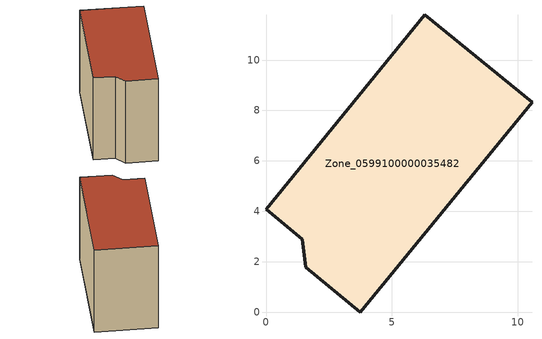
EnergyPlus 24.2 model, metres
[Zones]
Zone_0599100000035482
 floor ground (C_G): 1.57,1.78 1.43,2.89 0,4.08 6.31,11.79 10.56,8.32 3.75,0 z0
 wall outside (C_F): 1.43,2.89 1.57,1.78 3.75,0 10.56,8.32 6.31,11.79 0,4.08 1.43,2.89 z0:8.56
 roof outside (C_R): 6.31,11.79 0,4.08 1.43,2.89 1.57,1.78 3.75,0 10.56,8.32 z8.56
[BUILDING]
Pand.0599100000035482: North Axis=0; Terrain=City; Loads Convergence Tolerance Value=0.04; Temperature Convergence Tolerance Value=0.4; Solar Distribution=FullExterior; Maximum Number of Warmup Days=25; Minimum Number of Warmup Days=1
[Site:Location]
Rotterdam.The.Hague.AP_ZH_NLD Design_Conditions: Latitude=51.96; Longitude=4.45; Time Zone=1; Elevation=-4.5
[SITE:GROUNDTEMPERATURE:BUILDINGSURFACE]
18, 18, 18, 18, 18, 18, 18, 18, 18, 18, 18, 18
[MATERIAL] Thermal Absorptance=0.9; Solar Absorptance=0.7; Visible Absorptance=0.7
Name | Roughness | Thickness | Conductivity | Density | Specific Heat
G.TI.1946 | MediumSmooth | 0.15 | 1 | 540 | 1210
F.TI.1946 | Rough | 0.3 | 0.857143 | 1920 | 840
R.TI.1946 | MediumRough | 0.2 | 0.1 | 1500 | 1000
[CONSTRUCTION]
C_G: G.TI.1946
C_F: F.TI.1946
C_R: R.TI.1946
[ZONE]
Zone_0599100000035482: Type=1; Multiplier=1; Ceiling Height=Autocalculate; Volume=Autocalculate; Floor Area=autocalculate; Part of Total Floor Area=Yes
[ZONEINFILTRATION:DESIGNFLOWRATE]
Infil_Zone_0599100000035482: Zone or ZoneList or Space or SpaceList=Zone_0599100000035482; Schedule=AlwaysOn; Design Flow Rate Calculation Method=Flow/Area; Flow Rate per Floor Area=0.003; Constant Term Coefficient=1; Temperature Term Coefficient=0; Velocity Term Coefficient=0; Velocity Squared Term Coefficient=0
[HVACTEMPLATE:ZONE:IDEALLOADSAIRSYSTEM]
Zone_0599100000035482: Maximum Heating Supply Air Temperature=50; Minimum Cooling Supply Air Temperature=13; Maximum Heating Supply Air Humidity Ratio=0.0156; Minimum Cooling Supply Air Humidity Ratio=0.0077; Heating Limit=NoLimit; Cooling Limit=NoLimit; Dehumidification Control Type=ConstantSensibleHeatRatio; Cooling Sensible Heat Ratio=0.7; Dehumidification Setpoint=60; Humidification Control Type=None; Humidification Setpoint=30; Outdoor Air Method=None; Outdoor Air Flow Rate per Person=0.00944; Outdoor Air Flow Rate per Zone Floor Area=0; Outdoor Air Flow Rate per Zone=0; Demand Controlled Ventilation Type=None; Outdoor Air Economizer Type=NoEconomizer; Heat Recovery Type=None; Sensible Heat Recovery Effectiveness=0.7; Latent Heat Recovery Effectiveness=0.65
[ZONECONTROL:THERMOSTAT]
ThermostatControl_Zone_0599100000035482: Zone or ZoneList=Zone_0599100000035482; Control Type Schedule=DualSetpointControlType; Control 1=Thermostat_Zone_0599100000035482; Temperature Difference Between Cutout And Setpoint=0
[THERMOSTATSETPOINT:DUALSETPOINT]
Thermostat_Zone_0599100000035482: Heating Setpoint Temperature Schedule=HeatingSetpoint_Zone_0599100000035482; Cooling Setpoint Temperature Schedule=CoolingSetpoint_Zone_0599100000035482
[SCHEDULE:COMPACT]
HeatingSetpoint_Zone_0599100000035482: Through: 12/31, For: AllDays, Until: 24:00, 21
CoolingSetpoint_Zone_0599100000035482: Through: 12/31, For: AllDays, Until: 24:00, 24
DualSetpointControlType: Through: 12/31, For: AllDays, Until: 24:00, 4
AlwaysOn: Through: 12/31, For: AllDays, Until: 24:00, 1
